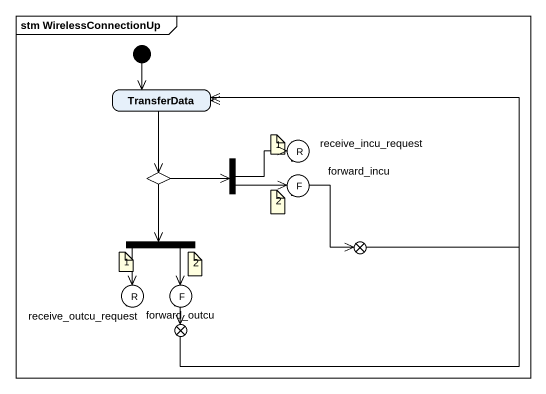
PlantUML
@startuml
mainframe stm WirelessConnectionUp
hide empty description
state TransferData
state receive_incu_request <<choice>>
state choice1 <<choice>>
state fork1 <<fork>>
state forward_incu <<choice>>
state fork2 <<fork>>
state exit1 <<choice>>
state receive_outcu_request <<choice>>
state forward_outcu <<choice>>
state exit2 <<choice>>
[*] --> TransferData
TransferData --> choice1
choice1 -right-> fork1
choice1 --> fork2
fork1 -right-> receive_incu_request
fork1 -right-> forward_incu
forward_incu --> exit1
fork2 --> receive_outcu_request
fork2 --> forward_outcu
exit1 -up-> TransferData
forward_outcu --> exit2
exit2 -up-> TransferData
note as N1
  1
end note
note as N2
  R
end note
note as N3
  F
end note
note as N4
  2
end note
note as N5
  1
end note
note as N6
  2
end note
note as N7
  R
end note
note as N8
  F
end note
@enduml
